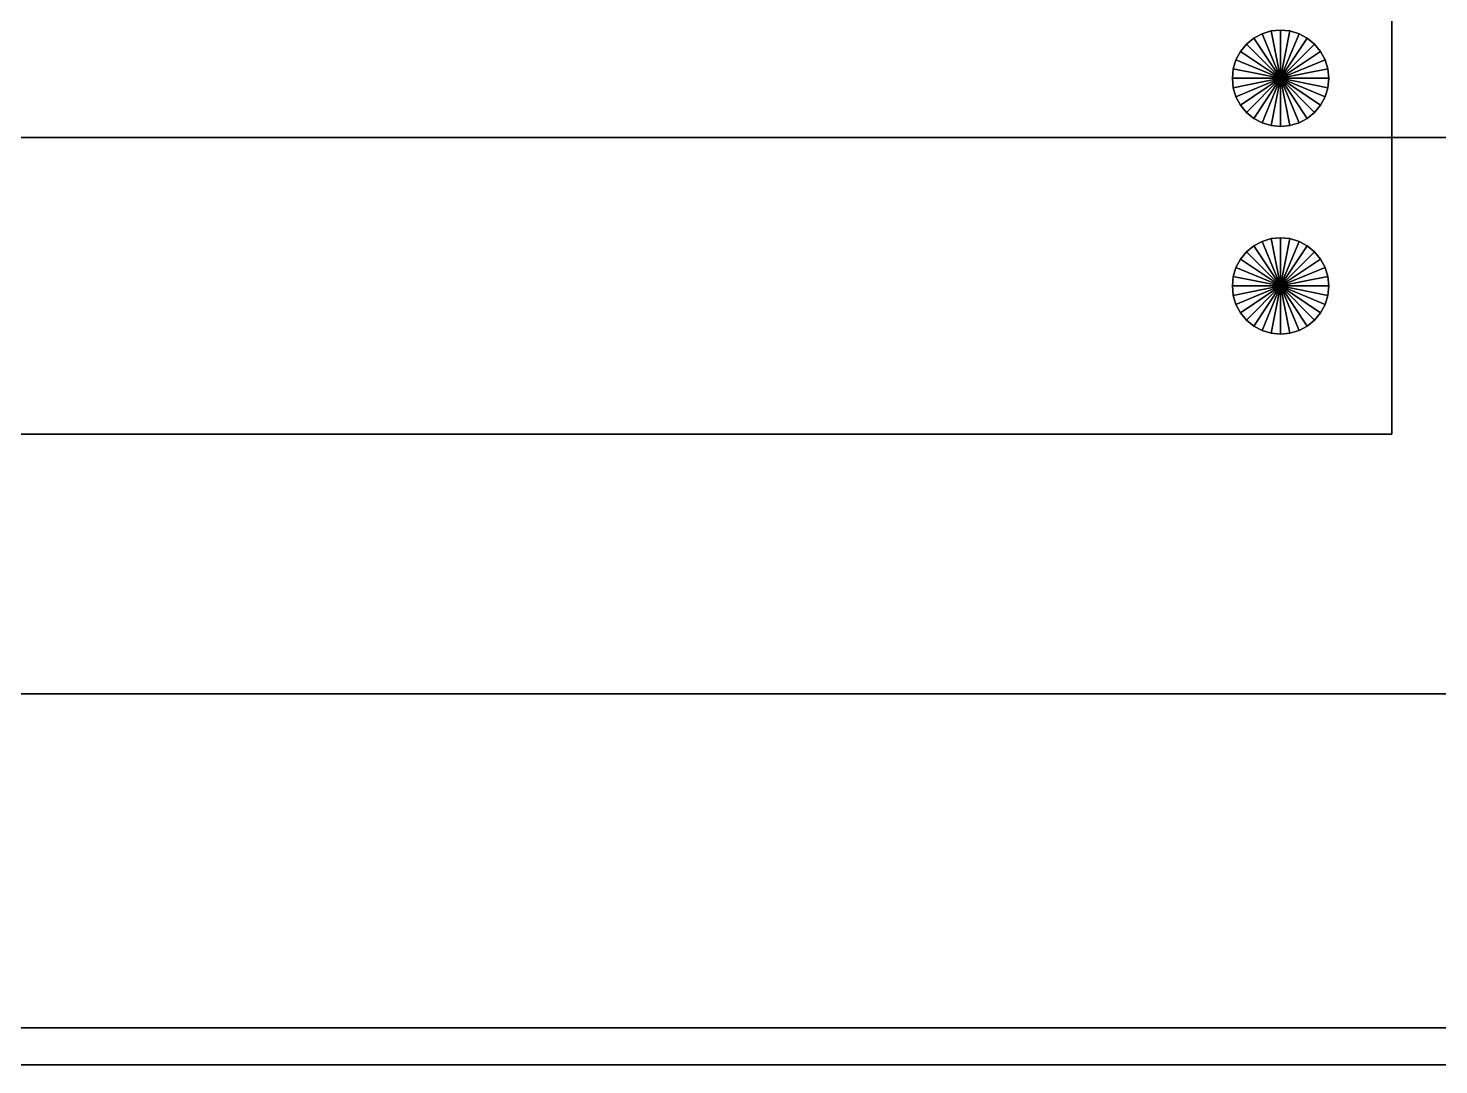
# Model space of a CAD drawing. Extents: x -65 to 400, y -475 to 105.
# Drawn here: x 225.61 to 244.63, y -32.5 to -18.52 of the extents above; entities that cross this region are included whole.
import ezdxf

# ---------------------------------------------------------------- set-up
doc = ezdxf.new("R2010")
doc.units = 0
for name, color, linetype in [('POWER', 1, 'CONTINUOUS'), ('REMOTE_ELECTRONICS', 3, 'CONTINUOUS'), ('REMOTE_FRAME', 8, 'CONTINUOUS')]:
    doc.layers.add(name, color=color, linetype=linetype)

msp = doc.modelspace()

# ---------------------------------------------------------------- linework, layer by layer
at = {"layer": 'POWER'}
for points in [[(242.251, -18.599, 5.8), (242.139, -18.66, 5.8), (242.139, -18.66, 6.8), (242.251, -18.599, 6.8)], [(242.251, -18.599, 5.8), (242.139, -18.66, 5.8), (242.5, -19.2, 5.8)], [(242.251, -18.599, 6.8), (242.139, -18.66, 6.8), (242.5, -19.2, 6.8)], [(242.373, -18.562, 5.8), (242.251, -18.599, 5.8), (242.251, -18.599, 6.8), (242.373, -18.562, 6.8)], [(242.373, -18.562, 5.8), (242.251, -18.599, 5.8), (242.5, -19.2, 5.8)], [(242.373, -18.562, 6.8), (242.251, -18.599, 6.8), (242.5, -19.2, 6.8)], [(242.5, -18.55, 5.8), (242.373, -18.562, 5.8), (242.373, -18.562, 6.8), (242.5, -18.55, 6.8)], [(242.5, -18.55, 5.8), (242.373, -18.562, 5.8), (242.5, -19.2, 5.8)], [(242.5, -18.55, 6.8), (242.373, -18.562, 6.8), (242.5, -19.2, 6.8)], [(242.627, -18.562, 5.8), (242.5, -18.55, 5.8), (242.5, -18.55, 6.8), (242.627, -18.562, 6.8)], [(242.627, -18.562, 5.8), (242.5, -18.55, 5.8), (242.5, -19.2, 5.8)], [(242.627, -18.562, 6.8), (242.5, -18.55, 6.8), (242.5, -19.2, 6.8)], [(242.749, -18.599, 5.8), (242.627, -18.562, 5.8), (242.5, -19.2, 5.8)], [(242.749, -18.599, 6.8), (242.627, -18.562, 6.8), (242.5, -19.2, 6.8)], [(242.861, -18.66, 5.8), (242.749, -18.599, 5.8), (242.5, -19.2, 5.8)], [(242.861, -18.66, 6.8), (242.749, -18.599, 6.8), (242.5, -19.2, 6.8)], [(242.749, -18.599, 5.8), (242.627, -18.562, 5.8), (242.627, -18.562, 6.8), (242.749, -18.599, 6.8)], [(242.861, -18.66, 5.8), (242.749, -18.599, 5.8), (242.749, -18.599, 6.8), (242.861, -18.66, 6.8)], [(242.04, -18.74, 5.8), (241.96, -18.839, 5.8), (241.96, -18.839, 6.8), (242.04, -18.74, 6.8)], [(242.04, -18.74, 5.8), (241.96, -18.839, 5.8), (242.5, -19.2, 5.8)], [(242.04, -18.74, 6.8), (241.96, -18.839, 6.8), (242.5, -19.2, 6.8)], [(242.139, -18.66, 5.8), (242.04, -18.74, 5.8), (242.04, -18.74, 6.8), (242.139, -18.66, 6.8)], [(242.139, -18.66, 5.8), (242.04, -18.74, 5.8), (242.5, -19.2, 5.8)], [(242.139, -18.66, 6.8), (242.04, -18.74, 6.8), (242.5, -19.2, 6.8)], [(242.96, -18.74, 5.8), (242.861, -18.66, 5.8), (242.5, -19.2, 5.8)], [(242.96, -18.74, 6.8), (242.861, -18.66, 6.8), (242.5, -19.2, 6.8)], [(243.04, -18.839, 5.8), (242.96, -18.74, 5.8), (242.5, -19.2, 5.8)], [(243.04, -18.839, 6.8), (242.96, -18.74, 6.8), (242.5, -19.2, 6.8)], [(242.96, -18.74, 5.8), (242.861, -18.66, 5.8), (242.861, -18.66, 6.8), (242.96, -18.74, 6.8)], [(243.04, -18.839, 5.8), (242.96, -18.74, 5.8), (242.96, -18.74, 6.8), (243.04, -18.839, 6.8)], [(241.899, -18.951, 5.8), (241.862, -19.073, 5.8), (241.862, -19.073, 6.8), (241.899, -18.951, 6.8)], [(241.899, -18.951, 5.8), (241.862, -19.073, 5.8), (242.5, -19.2, 5.8)], [(241.899, -18.951, 6.8), (241.862, -19.073, 6.8), (242.5, -19.2, 6.8)], [(241.96, -18.839, 5.8), (241.899, -18.951, 5.8), (241.899, -18.951, 6.8), (241.96, -18.839, 6.8)], [(241.96, -18.839, 5.8), (241.899, -18.951, 5.8), (242.5, -19.2, 5.8)], [(241.96, -18.839, 6.8), (241.899, -18.951, 6.8), (242.5, -19.2, 6.8)], [(243.101, -18.951, 5.8), (243.04, -18.839, 5.8), (242.5, -19.2, 5.8)], [(243.101, -18.951, 6.8), (243.04, -18.839, 6.8), (242.5, -19.2, 6.8)], [(243.138, -19.073, 5.8), (243.101, -18.951, 5.8), (242.5, -19.2, 5.8)], [(243.138, -19.073, 6.8), (243.101, -18.951, 6.8), (242.5, -19.2, 6.8)], [(243.101, -18.951, 5.8), (243.04, -18.839, 5.8), (243.04, -18.839, 6.8), (243.101, -18.951, 6.8)], [(243.138, -19.073, 5.8), (243.101, -18.951, 5.8), (243.101, -18.951, 6.8), (243.138, -19.073, 6.8)], [(241.862, -19.073, 5.8), (241.85, -19.2, 5.8), (241.85, -19.2, 6.8), (241.862, -19.073, 6.8)], [(241.862, -19.073, 5.8), (241.85, -19.2, 5.8), (242.5, -19.2, 5.8)], [(241.862, -19.073, 6.8), (241.85, -19.2, 6.8), (242.5, -19.2, 6.8)], [(241.85, -19.2, 5.8), (241.862, -19.327, 5.8), (241.862, -19.327, 6.8), (241.85, -19.2, 6.8)], [(241.85, -19.2, 5.8), (241.862, -19.327, 5.8), (242.5, -19.2, 5.8)], [(241.85, -19.2, 6.8), (241.862, -19.327, 6.8), (242.5, -19.2, 6.8)], [(241.862, -19.327, 5.8), (241.899, -19.449, 5.8), (242.5, -19.2, 5.8)], [(241.862, -19.327, 6.8), (241.899, -19.449, 6.8), (242.5, -19.2, 6.8)], [(241.899, -19.449, 5.8), (241.96, -19.561, 5.8), (242.5, -19.2, 5.8)], [(241.899, -19.449, 6.8), (241.96, -19.561, 6.8), (242.5, -19.2, 6.8)], [(241.96, -19.561, 5.8), (242.04, -19.66, 5.8), (242.5, -19.2, 5.8)], [(241.96, -19.561, 6.8), (242.04, -19.66, 6.8), (242.5, -19.2, 6.8)], [(242.04, -19.66, 5.8), (242.139, -19.74, 5.8), (242.5, -19.2, 5.8)], [(242.04, -19.66, 6.8), (242.139, -19.74, 6.8), (242.5, -19.2, 6.8)], [(242.139, -19.74, 5.8), (242.251, -19.801, 5.8), (242.5, -19.2, 5.8)], [(242.139, -19.74, 6.8), (242.251, -19.801, 6.8), (242.5, -19.2, 6.8)], [(242.251, -19.801, 5.8), (242.373, -19.838, 5.8), (242.5, -19.2, 5.8)], [(242.251, -19.801, 6.8), (242.373, -19.838, 6.8), (242.5, -19.2, 6.8)], [(242.373, -19.838, 5.8), (242.5, -19.85, 5.8), (242.5, -19.2, 5.8)], [(242.373, -19.838, 6.8), (242.5, -19.85, 6.8), (242.5, -19.2, 6.8)], [(243.15, -19.2, 5.8), (243.138, -19.073, 5.8), (242.5, -19.2, 5.8)], [(243.15, -19.2, 6.8), (243.138, -19.073, 6.8), (242.5, -19.2, 6.8)], [(242.5, -19.85, 5.8), (242.627, -19.838, 5.8), (242.5, -19.2, 5.8)], [(242.5, -19.85, 6.8), (242.627, -19.838, 6.8), (242.5, -19.2, 6.8)], [(242.627, -19.838, 5.8), (242.749, -19.801, 5.8), (242.5, -19.2, 5.8)], [(242.627, -19.838, 6.8), (242.749, -19.801, 6.8), (242.5, -19.2, 6.8)], [(242.749, -19.801, 5.8), (242.861, -19.74, 5.8), (242.5, -19.2, 5.8)], [(242.749, -19.801, 6.8), (242.861, -19.74, 6.8), (242.5, -19.2, 6.8)], [(242.861, -19.74, 5.8), (242.96, -19.66, 5.8), (242.5, -19.2, 5.8)], [(242.861, -19.74, 6.8), (242.96, -19.66, 6.8), (242.5, -19.2, 6.8)], [(242.96, -19.66, 5.8), (243.04, -19.561, 5.8), (242.5, -19.2, 5.8)], [(242.96, -19.66, 6.8), (243.04, -19.561, 6.8), (242.5, -19.2, 6.8)], [(243.04, -19.561, 5.8), (243.101, -19.449, 5.8), (242.5, -19.2, 5.8)], [(243.04, -19.561, 6.8), (243.101, -19.449, 6.8), (242.5, -19.2, 6.8)], [(243.101, -19.449, 5.8), (243.138, -19.327, 5.8), (242.5, -19.2, 5.8)], [(243.101, -19.449, 6.8), (243.138, -19.327, 6.8), (242.5, -19.2, 6.8)], [(243.138, -19.327, 5.8), (243.15, -19.2, 5.8), (242.5, -19.2, 5.8)], [(243.138, -19.327, 6.8), (243.15, -19.2, 6.8), (242.5, -19.2, 6.8)], [(243.15, -19.2, 5.8), (243.138, -19.073, 5.8), (243.138, -19.073, 6.8), (243.15, -19.2, 6.8)], [(243.138, -19.327, 5.8), (243.15, -19.2, 5.8), (243.15, -19.2, 6.8), (243.138, -19.327, 6.8)], [(241.862, -19.327, 5.8), (241.899, -19.449, 5.8), (241.899, -19.449, 6.8), (241.862, -19.327, 6.8)], [(243.101, -19.449, 5.8), (243.138, -19.327, 5.8), (243.138, -19.327, 6.8), (243.101, -19.449, 6.8)], [(241.899, -19.449, 5.8), (241.96, -19.561, 5.8), (241.96, -19.561, 6.8), (241.899, -19.449, 6.8)], [(241.96, -19.561, 5.8), (242.04, -19.66, 5.8), (242.04, -19.66, 6.8), (241.96, -19.561, 6.8)], [(242.96, -19.66, 5.8), (243.04, -19.561, 5.8), (243.04, -19.561, 6.8), (242.96, -19.66, 6.8)], [(243.04, -19.561, 5.8), (243.101, -19.449, 5.8), (243.101, -19.449, 6.8), (243.04, -19.561, 6.8)], [(242.04, -19.66, 5.8), (242.139, -19.74, 5.8), (242.139, -19.74, 6.8), (242.04, -19.66, 6.8)], [(242.139, -19.74, 5.8), (242.251, -19.801, 5.8), (242.251, -19.801, 6.8), (242.139, -19.74, 6.8)], [(242.749, -19.801, 5.8), (242.861, -19.74, 5.8), (242.861, -19.74, 6.8), (242.749, -19.801, 6.8)], [(242.861, -19.74, 5.8), (242.96, -19.66, 5.8), (242.96, -19.66, 6.8), (242.861, -19.74, 6.8)], [(242.251, -19.801, 5.8), (242.373, -19.838, 5.8), (242.373, -19.838, 6.8), (242.251, -19.801, 6.8)], [(242.373, -19.838, 5.8), (242.5, -19.85, 5.8), (242.5, -19.85, 6.8), (242.373, -19.838, 6.8)], [(242.5, -19.85, 5.8), (242.627, -19.838, 5.8), (242.627, -19.838, 6.8), (242.5, -19.85, 6.8)], [(242.627, -19.838, 5.8), (242.749, -19.801, 5.8), (242.749, -19.801, 6.8), (242.627, -19.838, 6.8)], [(242.139, -21.46, 5.8), (242.04, -21.54, 5.8), (242.04, -21.54, 6.8), (242.139, -21.46, 6.8)], [(242.139, -21.46, 5.8), (242.04, -21.54, 5.8), (242.5, -22, 5.8)], [(242.139, -21.46, 6.8), (242.04, -21.54, 6.8), (242.5, -22, 6.8)], [(242.251, -21.399, 5.8), (242.139, -21.46, 5.8), (242.139, -21.46, 6.8), (242.251, -21.399, 6.8)], [(242.251, -21.399, 5.8), (242.139, -21.46, 5.8), (242.5, -22, 5.8)], [(242.251, -21.399, 6.8), (242.139, -21.46, 6.8), (242.5, -22, 6.8)], [(242.373, -21.362, 5.8), (242.251, -21.399, 5.8), (242.251, -21.399, 6.8), (242.373, -21.362, 6.8)], [(242.373, -21.362, 5.8), (242.251, -21.399, 5.8), (242.5, -22, 5.8)], [(242.373, -21.362, 6.8), (242.251, -21.399, 6.8), (242.5, -22, 6.8)], [(242.5, -21.35, 5.8), (242.373, -21.362, 5.8), (242.373, -21.362, 6.8), (242.5, -21.35, 6.8)], [(242.5, -21.35, 5.8), (242.373, -21.362, 5.8), (242.5, -22, 5.8)], [(242.5, -21.35, 6.8), (242.373, -21.362, 6.8), (242.5, -22, 6.8)], [(242.627, -21.362, 5.8), (242.5, -21.35, 5.8), (242.5, -21.35, 6.8), (242.627, -21.362, 6.8)], [(242.627, -21.362, 5.8), (242.5, -21.35, 5.8), (242.5, -22, 5.8)], [(242.627, -21.362, 6.8), (242.5, -21.35, 6.8), (242.5, -22, 6.8)], [(242.749, -21.399, 5.8), (242.627, -21.362, 5.8), (242.5, -22, 5.8)], [(242.749, -21.399, 6.8), (242.627, -21.362, 6.8), (242.5, -22, 6.8)], [(242.861, -21.46, 5.8), (242.749, -21.399, 5.8), (242.5, -22, 5.8)], [(242.861, -21.46, 6.8), (242.749, -21.399, 6.8), (242.5, -22, 6.8)], [(242.96, -21.54, 5.8), (242.861, -21.46, 5.8), (242.5, -22, 5.8)], [(242.96, -21.54, 6.8), (242.861, -21.46, 6.8), (242.5, -22, 6.8)], [(242.749, -21.399, 5.8), (242.627, -21.362, 5.8), (242.627, -21.362, 6.8), (242.749, -21.399, 6.8)], [(242.861, -21.46, 5.8), (242.749, -21.399, 5.8), (242.749, -21.399, 6.8), (242.861, -21.46, 6.8)], [(242.96, -21.54, 5.8), (242.861, -21.46, 5.8), (242.861, -21.46, 6.8), (242.96, -21.54, 6.8)], [(241.96, -21.639, 5.8), (241.899, -21.751, 5.8), (241.899, -21.751, 6.8), (241.96, -21.639, 6.8)], [(241.96, -21.639, 5.8), (241.899, -21.751, 5.8), (242.5, -22, 5.8)], [(241.96, -21.639, 6.8), (241.899, -21.751, 6.8), (242.5, -22, 6.8)], [(242.04, -21.54, 5.8), (241.96, -21.639, 5.8), (241.96, -21.639, 6.8), (242.04, -21.54, 6.8)], [(242.04, -21.54, 5.8), (241.96, -21.639, 5.8), (242.5, -22, 5.8)], [(242.04, -21.54, 6.8), (241.96, -21.639, 6.8), (242.5, -22, 6.8)], [(243.04, -21.639, 5.8), (242.96, -21.54, 5.8), (242.5, -22, 5.8)], [(243.04, -21.639, 6.8), (242.96, -21.54, 6.8), (242.5, -22, 6.8)], [(243.101, -21.751, 5.8), (243.04, -21.639, 5.8), (242.5, -22, 5.8)], [(243.101, -21.751, 6.8), (243.04, -21.639, 6.8), (242.5, -22, 6.8)], [(243.04, -21.639, 5.8), (242.96, -21.54, 5.8), (242.96, -21.54, 6.8), (243.04, -21.639, 6.8)], [(243.101, -21.751, 5.8), (243.04, -21.639, 5.8), (243.04, -21.639, 6.8), (243.101, -21.751, 6.8)], [(241.862, -21.873, 5.8), (241.85, -22, 5.8), (241.85, -22, 6.8), (241.862, -21.873, 6.8)], [(241.862, -21.873, 5.8), (241.85, -22, 5.8), (242.5, -22, 5.8)], [(241.862, -21.873, 6.8), (241.85, -22, 6.8), (242.5, -22, 6.8)], [(241.899, -21.751, 5.8), (241.862, -21.873, 5.8), (241.862, -21.873, 6.8), (241.899, -21.751, 6.8)], [(241.899, -21.751, 5.8), (241.862, -21.873, 5.8), (242.5, -22, 5.8)], [(241.899, -21.751, 6.8), (241.862, -21.873, 6.8), (242.5, -22, 6.8)], [(243.138, -21.873, 5.8), (243.101, -21.751, 5.8), (242.5, -22, 5.8)], [(243.138, -21.873, 6.8), (243.101, -21.751, 6.8), (242.5, -22, 6.8)], [(243.15, -22, 5.8), (243.138, -21.873, 5.8), (242.5, -22, 5.8)], [(243.15, -22, 6.8), (243.138, -21.873, 6.8), (242.5, -22, 6.8)], [(243.138, -21.873, 5.8), (243.101, -21.751, 5.8), (243.101, -21.751, 6.8), (243.138, -21.873, 6.8)], [(243.15, -22, 5.8), (243.138, -21.873, 5.8), (243.138, -21.873, 6.8), (243.15, -22, 6.8)], [(241.85, -22, 5.8), (241.862, -22.127, 5.8), (241.862, -22.127, 6.8), (241.85, -22, 6.8)], [(241.85, -22, 5.8), (241.862, -22.127, 5.8), (242.5, -22, 5.8)], [(241.85, -22, 6.8), (241.862, -22.127, 6.8), (242.5, -22, 6.8)], [(241.862, -22.127, 5.8), (241.899, -22.249, 5.8), (242.5, -22, 5.8)], [(241.862, -22.127, 6.8), (241.899, -22.249, 6.8), (242.5, -22, 6.8)], [(241.899, -22.249, 5.8), (241.96, -22.361, 5.8), (242.5, -22, 5.8)], [(241.899, -22.249, 6.8), (241.96, -22.361, 6.8), (242.5, -22, 6.8)], [(241.96, -22.361, 5.8), (242.04, -22.46, 5.8), (242.5, -22, 5.8)], [(241.96, -22.361, 6.8), (242.04, -22.46, 6.8), (242.5, -22, 6.8)], [(242.04, -22.46, 5.8), (242.139, -22.54, 5.8), (242.5, -22, 5.8)], [(242.04, -22.46, 6.8), (242.139, -22.54, 6.8), (242.5, -22, 6.8)], [(242.139, -22.54, 5.8), (242.251, -22.601, 5.8), (242.5, -22, 5.8)], [(242.139, -22.54, 6.8), (242.251, -22.601, 6.8), (242.5, -22, 6.8)], [(242.251, -22.601, 5.8), (242.373, -22.638, 5.8), (242.5, -22, 5.8)], [(242.251, -22.601, 6.8), (242.373, -22.638, 6.8), (242.5, -22, 6.8)], [(242.373, -22.638, 5.8), (242.5, -22.65, 5.8), (242.5, -22, 5.8)], [(242.373, -22.638, 6.8), (242.5, -22.65, 6.8), (242.5, -22, 6.8)], [(242.5, -22.65, 5.8), (242.627, -22.638, 5.8), (242.5, -22, 5.8)], [(242.5, -22.65, 6.8), (242.627, -22.638, 6.8), (242.5, -22, 6.8)], [(242.627, -22.638, 5.8), (242.749, -22.601, 5.8), (242.5, -22, 5.8)], [(242.627, -22.638, 6.8), (242.749, -22.601, 6.8), (242.5, -22, 6.8)], [(242.749, -22.601, 5.8), (242.861, -22.54, 5.8), (242.5, -22, 5.8)], [(242.749, -22.601, 6.8), (242.861, -22.54, 6.8), (242.5, -22, 6.8)], [(242.861, -22.54, 5.8), (242.96, -22.46, 5.8), (242.5, -22, 5.8)], [(242.861, -22.54, 6.8), (242.96, -22.46, 6.8), (242.5, -22, 6.8)], [(242.96, -22.46, 5.8), (243.04, -22.361, 5.8), (242.5, -22, 5.8)], [(242.96, -22.46, 6.8), (243.04, -22.361, 6.8), (242.5, -22, 6.8)], [(243.04, -22.361, 5.8), (243.101, -22.249, 5.8), (242.5, -22, 5.8)], [(243.04, -22.361, 6.8), (243.101, -22.249, 6.8), (242.5, -22, 6.8)], [(243.101, -22.249, 5.8), (243.138, -22.127, 5.8), (242.5, -22, 5.8)], [(243.101, -22.249, 6.8), (243.138, -22.127, 6.8), (242.5, -22, 6.8)], [(243.138, -22.127, 5.8), (243.15, -22, 5.8), (242.5, -22, 5.8)], [(243.138, -22.127, 6.8), (243.15, -22, 6.8), (242.5, -22, 6.8)], [(243.138, -22.127, 5.8), (243.15, -22, 5.8), (243.15, -22, 6.8), (243.138, -22.127, 6.8)], [(241.862, -22.127, 5.8), (241.899, -22.249, 5.8), (241.899, -22.249, 6.8), (241.862, -22.127, 6.8)], [(241.899, -22.249, 5.8), (241.96, -22.361, 5.8), (241.96, -22.361, 6.8), (241.899, -22.249, 6.8)], [(243.04, -22.361, 5.8), (243.101, -22.249, 5.8), (243.101, -22.249, 6.8), (243.04, -22.361, 6.8)], [(243.101, -22.249, 5.8), (243.138, -22.127, 5.8), (243.138, -22.127, 6.8), (243.101, -22.249, 6.8)], [(241.96, -22.361, 5.8), (242.04, -22.46, 5.8), (242.04, -22.46, 6.8), (241.96, -22.361, 6.8)], [(242.96, -22.46, 5.8), (243.04, -22.361, 5.8), (243.04, -22.361, 6.8), (242.96, -22.46, 6.8)], [(242.04, -22.46, 5.8), (242.139, -22.54, 5.8), (242.139, -22.54, 6.8), (242.04, -22.46, 6.8)], [(242.139, -22.54, 5.8), (242.251, -22.601, 5.8), (242.251, -22.601, 6.8), (242.139, -22.54, 6.8)], [(242.251, -22.601, 5.8), (242.373, -22.638, 5.8), (242.373, -22.638, 6.8), (242.251, -22.601, 6.8)], [(242.373, -22.638, 5.8), (242.5, -22.65, 5.8), (242.5, -22.65, 6.8), (242.373, -22.638, 6.8)], [(242.5, -22.65, 5.8), (242.627, -22.638, 5.8), (242.627, -22.638, 6.8), (242.5, -22.65, 6.8)], [(242.627, -22.638, 5.8), (242.749, -22.601, 5.8), (242.749, -22.601, 6.8), (242.627, -22.638, 6.8)], [(242.749, -22.601, 5.8), (242.861, -22.54, 5.8), (242.861, -22.54, 6.8), (242.749, -22.601, 6.8)], [(242.861, -22.54, 5.8), (242.96, -22.46, 5.8), (242.96, -22.46, 6.8), (242.861, -22.54, 6.8)]]:
    msp.add_3dface(points, dxfattribs=at)
at = {"layer": 'REMOTE_ELECTRONICS'}
for points in [[(216, -24, 4.2), (244, -24, 4.2), (244, -6, 4.2), (216, -6, 4.2)], [(216, -24, 5.8), (244, -24, 5.8), (244, -6, 5.8), (216, -6, 5.8)], [(244, -24, 4.2), (244, -6, 4.2), (244, -6, 5.8), (244, -24, 5.8)], [(216, -24, 4.2), (244, -24, 4.2), (244, -24, 5.8), (216, -24, 5.8)]]:
    msp.add_3dface(points, dxfattribs=at)
at = {"layer": 'REMOTE_FRAME'}
for points in [[(207.5, -32.5), (252.5, -32.5), (252.5, 32.5), (207.5, 32.5)], [(207.5, -32.5, 2.2), (252.5, -32.5, 2.2), (252.5, 32.5, 2.2), (207.5, 32.5, 2.2)], [(211, -27.5, 2.2), (249, -27.5, 2.2), (249, -2.5, 2.2), (211, -2.5, 2.2)], [(211, -27.5, 4.2), (249, -27.5, 4.2), (249, -2.5, 4.2), (211, -2.5, 4.2)], [(192, -32, -1), (268, -32, -1), (268, -20, -1), (192, -20, -1)], [(192, -32), (268, -32), (268, -20), (192, -20)], [(268, -20, -1), (192, -20, -1), (192, -20), (268, -20)], [(211, -27.5, 2.2), (249, -27.5, 2.2), (249, -27.5, 4.2), (211, -27.5, 4.2)], [(192, -32, -1), (268, -32, -1), (268, -32), (192, -32)], [(207.5, -32.5), (252.5, -32.5), (252.5, -32.5, 2.2), (207.5, -32.5, 2.2)]]:
    msp.add_3dface(points, dxfattribs=at)

doc.saveas('drawing.dxf')
